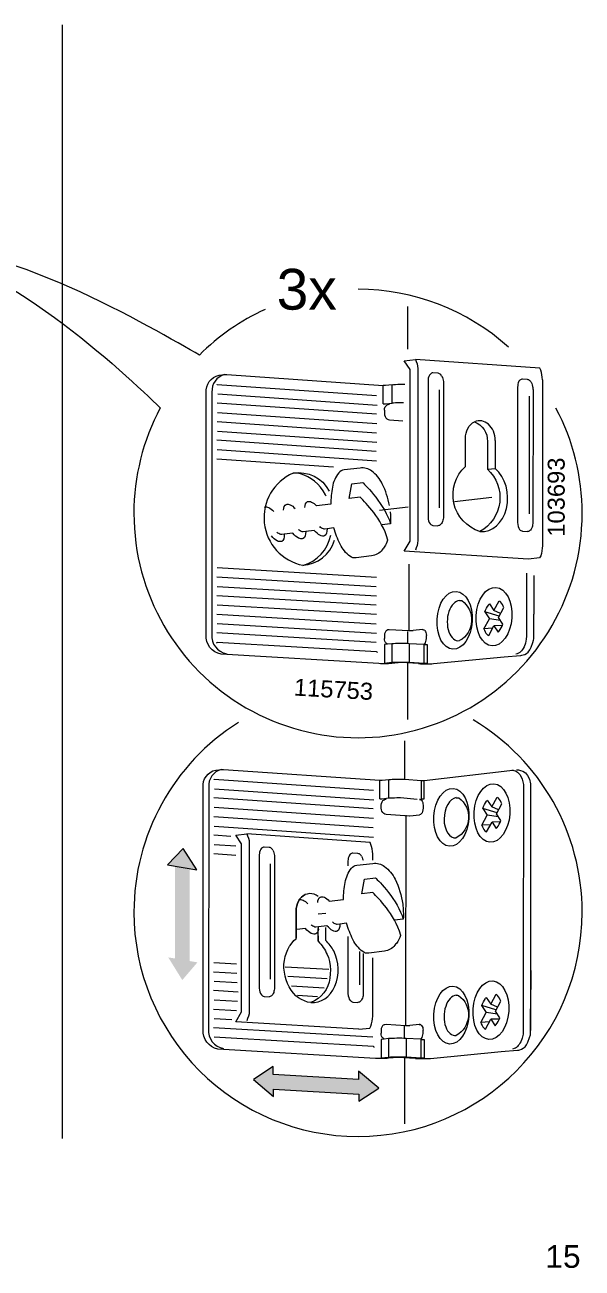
# Model space of a CAD drawing. Header units: metres. Extents: x -6.4 to 35.9, y -8.9 to 6.5.
# Drawn here: x 30.849 to 31.802, y -3.749 to -1.625 of the extents above; entities that cross this region are included whole.
import ezdxf

# ---------------------------------------------------------------- set-up
doc = ezdxf.new("R2010")
doc.units = ezdxf.units.M
doc.header["$MEASUREMENT"] = 0
for name, color, linetype, lineweight in [('PDF12_Geometry_Num_Penna__1_Num_Penna__255_Num_Penna__255_Num_Penna__255', 255, 'Continuous', 18), ('PDF12_Geometry_Num_Penna__7_Num_Penna__7_Num_Penna__7_Num_Penna__7', 7, 'Continuous', 18), ('PDF12_Solid Fills_Num_Penna__7_Num_Penna__7_Num_Penna__7_Num_Penna__7', 7, 'Continuous', 18), ('PDF12_Text_Num_Penna__7_Num_Penna__7_Num_Penna__7_Num_Penna__7', 7, 'Continuous', 18)]:
    doc.layers.add(name, color=color, linetype=linetype, lineweight=lineweight)
doc.styles.add('GENERATED_STYLE_1', font='')
doc.styles.get('GENERATED_STYLE_1').set_extended_font_data('Arial')

msp = doc.modelspace()

# ---------------------------------------------------------------- hatches: boundary and pattern name
at = {"layer": 'PDF12_Geometry_Num_Penna__7_Num_Penna__7_Num_Penna__7_Num_Penna__7', "linetype": 'Continuous', "lineweight": 18}
for points in [[(31.106, -3.0628), (31.106, -3.2204), (31.0943, -3.2184), (31.1183, -3.2572), (31.1442, -3.227), (31.1309, -3.2247), (31.1309, -3.0669)], [(31.4202, -3.4643), (31.4541, -3.4421), (31.4196, -3.4131), (31.4198, -3.4271), (31.2738, -3.4186), (31.2737, -3.4048), (31.2398, -3.427), (31.2743, -3.456), (31.2741, -3.4436), (31.4201, -3.4521)]]:
    msp.add_hatch(color=7, dxfattribs=at).paths.add_polyline_path(points)
at = {"layer": 'PDF12_Solid Fills_Num_Penna__7_Num_Penna__7_Num_Penna__7_Num_Penna__7', "linetype": 'Continuous', "lineweight": 18}
msp.add_hatch(color=7, dxfattribs=at).paths.add_polyline_path([(31.1201, -3.0326), (31.0931, -3.0606), (31.143, -3.0688)])

# ---------------------------------------------------------------- linework, layer by layer
at = {"layer": 'PDF12_Geometry_Num_Penna__1_Num_Penna__255_Num_Penna__255_Num_Penna__255', "color": 255, "linetype": 'Continuous', "lineweight": 18, "flags": 128}
msp.add_lwpolyline([(31.3506, -3.1442), (31.3635, -3.1428)], dxfattribs=at)
at = {"layer": 'PDF12_Geometry_Num_Penna__7_Num_Penna__7_Num_Penna__7_Num_Penna__7', "color": 7, "linetype": 'Continuous', "lineweight": 18, "flags": 128}
for points in [[(30.913, -1.6251), (30.913, -3.5282)], [(31.5035, -2.1063), (31.5034, -2.1791)], [(31.5078, -2.2141), (31.4978, -2.199), (31.5168, -2.197)], [(31.5168, -2.197), (31.5183, -2.2003), (31.5197, -2.2042), (31.5207, -2.2082), (31.521, -2.2125), (31.5212, -2.217)], [(31.7339, -2.2318), (31.7336, -2.2273), (31.7332, -2.2231), (31.7322, -2.219), (31.731, -2.2152), (31.7295, -2.2118), (31.5168, -2.197)], [(31.1944, -2.2227), (31.4615, -2.2413)], [(31.4978, -2.5245), (31.5078, -2.5072), (31.5078, -2.2141)], [(31.5212, -2.217), (31.5212, -2.5016), (31.521, -2.5061), (31.5207, -2.5106), (31.5197, -2.5149), (31.5183, -2.5189), (31.5168, -2.5228)], [(31.5469, -2.2199), (31.5455, -2.2199), (31.5444, -2.2204), (31.5424, -2.2217), (31.5408, -2.2236), (31.5397, -2.2258), (31.5388, -2.2287), (31.5385, -2.2307), (31.5384, -2.2334), (31.5384, -2.4659)], [(31.5617, -2.2253), (31.561, -2.224), (31.5602, -2.2228), (31.559, -2.2219), (31.5581, -2.2213), (31.557, -2.2208), (31.5556, -2.2204), (31.5469, -2.2199)], [(31.5617, -2.2253), (31.5629, -2.2275), (31.5637, -2.23), (31.5642, -2.2323), (31.5646, -2.2343), (31.5649, -2.2364), (31.5649, -2.2384)], [(31.7, -2.2305), (31.6986, -2.2307), (31.6975, -2.231), (31.6954, -2.2323), (31.6939, -2.2341), (31.6928, -2.2366), (31.6919, -2.2393), (31.6917, -2.2413), (31.6914, -2.244), (31.6914, -2.4756)], [(31.7149, -2.2358), (31.7139, -2.2345), (31.713, -2.2334), (31.7121, -2.2327), (31.711, -2.2318), (31.7099, -2.2314), (31.7085, -2.2312), (31.7, -2.2304)], [(31.1782, -2.24), (31.1777, -2.2395)], [(31.4505, -2.2589), (31.1782, -2.24)], [(31.4769, -2.24), (31.4658, -2.2413), (31.4649, -2.2413), (31.4638, -2.2413), (31.4626, -2.2413), (31.4615, -2.2413)], [(31.4687, -2.2744), (31.4705, -2.2737), (31.4723, -2.2735), (31.4615, -2.2728), (31.4615, -2.2413)], [(31.4658, -2.2728), (31.4769, -2.2715), (31.4769, -2.24)], [(31.4769, -2.24), (31.4795, -2.2398), (31.4829, -2.2395), (31.4867, -2.2393), (31.4908, -2.2393), (31.4948, -2.2393), (31.4989, -2.2393)], [(31.5572, -2.2489), (31.5572, -2.4504)], [(31.5649, -2.2383), (31.5649, -2.4634)], [(31.7149, -2.2358), (31.7159, -2.2381), (31.7166, -2.2404), (31.7173, -2.2429), (31.7175, -2.2449), (31.7178, -2.2469), (31.7179, -2.2489)], [(31.7179, -2.2489), (31.7178, -2.473)], [(31.734, -2.2318), (31.734, -2.5151)], [(31.4501, -2.2904), (31.1779, -2.2714)], [(31.4512, -2.2753), (31.1789, -2.2564)], [(31.4615, -2.2728), (31.4624, -2.2728), (31.4638, -2.2728), (31.4649, -2.2728), (31.4658, -2.2728)], [(31.4966, -2.2709), (31.4948, -2.2708), (31.4908, -2.2708), (31.4867, -2.271), (31.4829, -2.271), (31.4795, -2.2713), (31.4769, -2.2715)], [(31.7117, -2.4605), (31.7117, -2.2595)], [(31.4508, -2.3068), (31.1786, -2.2878)], [(31.464, -2.2836), (31.4642, -2.2807), (31.4653, -2.278), (31.4667, -2.276), (31.4687, -2.2744)], [(31.464, -2.2836), (31.464, -2.2888), (31.4642, -2.2915), (31.4652, -2.2942), (31.4665, -2.2965), (31.4681, -2.2983), (31.4701, -2.2994), (31.4723, -2.2999), (31.4954, -2.3016)], [(31.4501, -2.3225), (31.1779, -2.3036)], [(31.4498, -2.354), (31.1776, -2.335)], [(31.4508, -2.3389), (31.1786, -2.32)], [(31.6535, -2.3832), (31.6535, -2.3355)], [(31.4505, -2.3704), (31.1782, -2.3514)], [(31.3767, -2.381), (31.1776, -2.3672)], [(31.4223, -2.4319), (31.4036, -2.4342), (31.408, -2.4096), (31.4267, -2.4073)], [(31.5835, -2.4397), (31.6474, -2.4324)], [(31.4553, -2.4544), (31.5047, -2.4487)], [(31.5649, -2.4634), (31.5649, -2.4654), (31.5646, -2.4674), (31.5642, -2.4695), (31.5637, -2.4715), (31.5633, -2.4735), (31.5625, -2.4756)], [(31.5384, -2.4659), (31.5385, -2.4695), (31.5392, -2.4726), (31.5404, -2.4753), (31.542, -2.4775), (31.5431, -2.4787), (31.5441, -2.4796), (31.5453, -2.4801), (31.5469, -2.4805), (31.5553, -2.4809)], [(31.5625, -2.4756), (31.5616, -2.4771), (31.5606, -2.4784), (31.5594, -2.4796), (31.5584, -2.4803), (31.557, -2.4807), (31.5553, -2.4809)], [(31.6914, -2.4756), (31.6917, -2.4791), (31.6926, -2.4823), (31.6935, -2.4849), (31.695, -2.4875), (31.6962, -2.4884), (31.6973, -2.4893), (31.6986, -2.4899), (31.7, -2.4902), (31.7085, -2.4908)], [(31.7178, -2.473), (31.7178, -2.4751), (31.7175, -2.4771), (31.7173, -2.4793), (31.7168, -2.4814), (31.7162, -2.4834), (31.7155, -2.4855)], [(31.7155, -2.4855), (31.7146, -2.4869), (31.7137, -2.4884), (31.7126, -2.4893), (31.7114, -2.4902), (31.7101, -2.4906), (31.7085, -2.4908)], [(31.7103, -2.5378), (31.4978, -2.5245)], [(31.734, -2.5151), (31.7336, -2.5194), (31.733, -2.5239), (31.7322, -2.5281), (31.731, -2.5321), (31.7292, -2.536)], [(31.5057, -2.5466), (31.5056, -2.6166)], [(31.7292, -2.536), (31.7103, -2.5378)], [(31.4495, -2.5853), (31.1772, -2.5691)], [(31.4501, -2.5692), (31.1779, -2.5531)], [(31.7068, -2.5621), (31.7068, -2.6672)], [(31.7195, -2.566), (31.7194, -2.6318)], [(31.4505, -2.6014), (31.1782, -2.5852)], [(31.4495, -2.6168), (31.1772, -2.6006)], [(31.4495, -2.6489), (31.1772, -2.6327)], [(31.4505, -2.6328), (31.1782, -2.6167)], [(31.5057, -2.6166), (31.5056, -2.6602)], [(31.6354, -2.6283), (31.6433, -2.6399)], [(31.6433, -2.6146), (31.6508, -2.6258)], [(31.6624, -2.631), (31.6508, -2.6258)], [(31.7191, -2.674), (31.7193, -2.6686), (31.7194, -2.6354), (31.7194, -2.6318)], [(31.4505, -2.665), (31.1782, -2.6488)], [(31.6339, -2.6572), (31.6433, -2.6399)], [(31.6421, -2.6686), (31.6512, -2.6518)], [(31.6623, -2.6428), (31.6433, -2.6399)], [(31.6655, -2.6512), (31.6512, -2.6518)], [(31.4495, -2.6804), (31.1772, -2.6642)], [(31.4678, -2.6593), (31.4662, -2.6609), (31.4649, -2.6632), (31.464, -2.6656), (31.4638, -2.6681), (31.4638, -2.6735)], [(31.4766, -2.6828), (31.469, -2.6834), (31.4672, -2.6821), (31.4658, -2.6805), (31.4646, -2.6783), (31.464, -2.676), (31.4638, -2.6735)], [(31.4678, -2.6593), (31.4698, -2.6584), (31.4721, -2.6582)], [(31.4701, -2.6584), (31.4721, -2.6582)], [(31.4721, -2.6582), (31.5056, -2.6602), (31.5074, -2.6602), (31.5095, -2.6602), (31.5115, -2.6602), (31.513, -2.66)], [(31.5031, -2.6614), (31.5031, -2.6823)], [(31.5328, -2.6602), (31.5317, -2.6591), (31.5304, -2.6586), (31.529, -2.6584), (31.513, -2.66)], [(31.529, -2.6584), (31.5304, -2.6586)], [(31.5313, -2.6839), (31.5327, -2.6828), (31.534, -2.6809), (31.5347, -2.6787), (31.5353, -2.6762), (31.5356, -2.6737), (31.5356, -2.6683)], [(31.5328, -2.6602), (31.534, -2.6618), (31.5348, -2.6636), (31.5353, -2.6659), (31.5356, -2.6683)], [(31.6488, -2.6562), (31.6339, -2.6572)], [(31.1773, -2.6814), (31.1773, -2.6807), (31.1777, -2.6803), (31.1782, -2.6803)], [(31.4505, -2.6965), (31.1782, -2.6803)], [(31.4505, -2.6965), (31.4507, -2.6965), (31.4512, -2.6969), (31.4512, -2.6976)], [(31.469, -2.6834), (31.4638, -2.6841), (31.4638, -2.7156)], [(31.5313, -2.6839), (31.5063, -2.6825), (31.5027, -2.6823), (31.4989, -2.6821), (31.4948, -2.6821), (31.4906, -2.6821), (31.4865, -2.6823), (31.4829, -2.6823), (31.4795, -2.6825), (31.4766, -2.6828), (31.4766, -2.7142)], [(31.5063, -2.6825), (31.5063, -2.7141)], [(31.5063, -2.7141), (31.532, -2.7156), (31.532, -2.6841), (31.5336, -2.6841), (31.5353, -2.6841), (31.5371, -2.6841), (31.5371, -2.7156)], [(31.5313, -2.6839), (31.532, -2.6841)], [(31.4638, -2.7156), (31.4766, -2.7142)], [(31.4766, -2.7142), (31.4795, -2.7141), (31.4829, -2.7141), (31.4865, -2.7138), (31.4906, -2.7138), (31.4948, -2.7138), (31.4989, -2.7138), (31.5027, -2.7141), (31.5063, -2.7141)], [(31.5033, -2.7153), (31.5033, -2.8122)], [(31.5223, -2.7165), (31.5257, -2.7167), (31.5293, -2.7167), (31.5331, -2.7169), (31.5371, -2.7169), (31.5409, -2.7167), (31.5448, -2.7167), (31.5479, -2.7165), (31.6688, -2.7049), (31.6968, -2.7025)], [(31.532, -2.7156), (31.5336, -2.7156), (31.5353, -2.7156), (31.5371, -2.7156)], [(31.4982, -2.8485), (31.4981, -2.9137)], [(31.5318, -2.9161), (31.6782, -2.8993)], [(31.6782, -2.8993), (31.6819, -2.8988)], [(31.6819, -2.8988), (31.6831, -2.8988), (31.6841, -2.8988)], [(31.6955, -2.9061), (31.6976, -2.91), (31.6994, -2.914), (31.7004, -2.9184), (31.7015, -2.9233), (31.7014, -2.926), (31.7015, -2.9283), (31.7013, -3.2367), (31.7013, -3.3418)], [(31.1728, -2.9145), (31.1722, -2.9141)], [(31.445, -2.9335), (31.1728, -2.9145)], [(31.4457, -2.9499), (31.1734, -2.931)], [(31.4632, -2.949), (31.465, -2.9483), (31.4668, -2.9481), (31.456, -2.9474), (31.456, -2.9159)], [(31.4603, -2.9474), (31.4714, -2.9461), (31.4714, -2.9145)], [(31.4989, -2.9139), (31.5265, -2.9161), (31.5281, -2.9161), (31.5301, -2.9161), (31.5318, -2.9161)], [(31.5237, -2.9486), (31.5318, -2.9477), (31.5318, -2.9161)], [(31.5265, -2.9161), (31.5265, -2.9477), (31.5281, -2.9477), (31.5301, -2.9477), (31.5318, -2.9477)], [(31.7138, -2.922), (31.7138, -3.3432)], [(31.4446, -2.9649), (31.1724, -2.946)], [(31.456, -2.9474), (31.4569, -2.9474), (31.4583, -2.9474), (31.4594, -2.9474), (31.4603, -2.9474)], [(31.4585, -2.9582), (31.4587, -2.9553), (31.4598, -2.9526), (31.4612, -2.9506), (31.4632, -2.949)], [(31.4714, -2.9461), (31.474, -2.9459), (31.4774, -2.9456), (31.4812, -2.9456), (31.4853, -2.9454), (31.4893, -2.9454), (31.4911, -2.9455), (31.52, -2.9481)], [(31.5251, -2.9488), (31.5237, -2.9486), (31.5249, -2.9488), (31.526, -2.949)], [(31.526, -2.949), (31.5273, -2.9501), (31.5285, -2.9517), (31.5293, -2.9537), (31.5298, -2.956), (31.5301, -2.9585), (31.5301, -2.9636)], [(31.4453, -2.9814), (31.1731, -2.9624)], [(31.4668, -2.9745), (31.4646, -2.974), (31.4626, -2.9729), (31.461, -2.9711), (31.4597, -2.9688), (31.4587, -2.9661), (31.4585, -2.9634), (31.4585, -2.9582)], [(31.4668, -2.9738), (31.507, -2.9768)], [(31.5301, -2.9636), (31.5298, -2.9663), (31.5292, -2.969), (31.5282, -2.9713), (31.5269, -2.9731), (31.5253, -2.9745), (31.5237, -2.9749)], [(31.6319, -2.9638), (31.6398, -2.9755)], [(31.659, -2.9665), (31.6474, -2.9614)], [(31.4446, -2.9971), (31.1724, -2.9782)], [(31.4453, -3.0135), (31.1731, -2.9946)], [(31.5003, -2.9752), (31.5001, -3.2912)], [(31.5075, -2.9767), (31.5237, -2.9749)], [(31.6305, -2.9928), (31.6398, -2.9755)], [(31.6454, -2.9917), (31.6305, -2.9927)], [(31.6386, -3.0042), (31.6478, -2.9873)], [(31.6588, -2.9783), (31.6398, -2.9755)], [(31.6621, -2.9868), (31.6478, -2.9873)], [(31.2014, -3.0117), (31.1721, -3.0096)], [(31.2196, -3.0244), (31.2097, -3.0096), (31.2285, -3.0076)], [(31.2285, -3.0076), (31.23, -3.0109), (31.2314, -3.0146), (31.2324, -3.0186), (31.2327, -3.0228), (31.2329, -3.0272)], [(31.4438, -3.0417), (31.4435, -3.0373), (31.4431, -3.0331), (31.442, -3.0292), (31.4409, -3.0254), (31.4394, -3.0221), (31.2285, -3.0076)], [(31.2101, -3.0286), (31.1728, -3.026)], [(31.2097, -3.3283), (31.2196, -3.3114), (31.2196, -3.0244)], [(31.2329, -3.0272), (31.2329, -3.3059)], [(31.2583, -3.0301), (31.257, -3.0301), (31.2559, -3.0305), (31.2539, -3.0318), (31.2524, -3.0336), (31.2512, -3.0358), (31.2503, -3.0386), (31.2501, -3.0406), (31.2499, -3.0433), (31.2499, -3.2709)], [(31.2731, -3.0354), (31.2723, -3.034), (31.2715, -3.0329), (31.2704, -3.032), (31.2695, -3.0314), (31.2683, -3.0309), (31.267, -3.0305), (31.2583, -3.0301)], [(31.2731, -3.0354), (31.2742, -3.0375), (31.275, -3.04), (31.2755, -3.0422), (31.2759, -3.0441), (31.2762, -3.0462), (31.2762, -3.0481)], [(31.2101, -3.0444), (31.1721, -3.0418)], [(31.2686, -3.0584), (31.2686, -3.2557)], [(31.2762, -3.0481), (31.2762, -3.2685)], [(31.4101, -3.0404), (31.4088, -3.0406), (31.4077, -3.0409), (31.4056, -3.0422), (31.4041, -3.0439), (31.403, -3.0464), (31.4021, -3.049), (31.4019, -3.051), (31.4016, -3.0536), (31.4016, -3.0618)], [(31.4249, -3.0457), (31.4239, -3.0444), (31.423, -3.0433), (31.4222, -3.0426), (31.4211, -3.0417), (31.42, -3.0413), (31.4186, -3.0411), (31.4101, -3.0404)], [(31.4249, -3.0457), (31.4259, -3.0479), (31.4266, -3.0501), (31.4273, -3.0525)], [(31.4438, -3.0526), (31.4438, -3.0417)], [(31.4441, -3.1074), (31.4254, -3.1097), (31.4298, -3.085), (31.4485, -3.0827)], [(31.347, -3.1122), (31.3435, -3.1106), (31.3396, -3.1097), (31.3358, -3.1095), (31.332, -3.1102), (31.3284, -3.1113)], [(31.3506, -3.1145), (31.347, -3.1122), (31.3435, -3.1106), (31.3396, -3.1097), (31.3358, -3.1095), (31.332, -3.1102), (31.3284, -3.1113)], [(31.3291, -3.1692), (31.3144, -3.171)], [(31.3506, -3.1908), (31.3506, -3.169)], [(31.3635, -3.1895), (31.3635, -3.1675)], [(31.4016, -3.1827), (31.4016, -3.2804)], [(31.2111, -3.2299), (31.1724, -3.2276)], [(31.4203, -3.3413), (31.4391, -3.3396), (31.4409, -3.3358), (31.442, -3.3319), (31.4429, -3.3277), (31.4435, -3.3233), (31.4438, -3.3191), (31.4438, -3.2192)], [(31.4218, -3.2656), (31.4218, -3.2082)], [(31.4278, -3.2116), (31.4278, -3.2779)], [(31.2118, -3.2461), (31.1717, -3.2437)], [(31.3688, -3.2393), (31.2943, -3.2349)], [(31.714, -3.2406), (31.7139, -3.3064)], [(31.212, -3.2621), (31.1728, -3.2598)], [(31.2499, -3.2709), (31.2501, -3.2744), (31.2507, -3.2775), (31.2519, -3.2801), (31.2535, -3.2823), (31.2546, -3.2834), (31.2556, -3.2843), (31.2568, -3.2848), (31.2583, -3.2852), (31.2667, -3.2856)], [(31.2762, -3.2685), (31.2762, -3.2704), (31.2759, -3.2724), (31.2755, -3.2744), (31.275, -3.2764), (31.2746, -3.2784), (31.2738, -3.2804)], [(31.3661, -3.2553), (31.2987, -3.2513)], [(31.3609, -3.271), (31.3048, -3.2676)], [(31.2137, -3.2777), (31.1717, -3.2752)], [(31.2128, -3.2936), (31.1728, -3.2913)], [(31.2738, -3.2804), (31.2729, -3.2819), (31.2719, -3.2832), (31.2708, -3.2843), (31.2698, -3.285), (31.2683, -3.2854), (31.2667, -3.2856)], [(31.3494, -3.2858), (31.3154, -3.2837)], [(31.4016, -3.2804), (31.4019, -3.2839), (31.4028, -3.287), (31.4037, -3.2896), (31.4052, -3.292), (31.4064, -3.2929), (31.4075, -3.2938), (31.4088, -3.2944), (31.4101, -3.2947), (31.4186, -3.2953)], [(31.4255, -3.2901), (31.4246, -3.2915), (31.4238, -3.2929), (31.4226, -3.2938), (31.4215, -3.2947), (31.4202, -3.2951), (31.4186, -3.2953)], [(31.4278, -3.2779), (31.4278, -3.2799), (31.4275, -3.2819), (31.4273, -3.2841), (31.4268, -3.2861), (31.4262, -3.2881), (31.4255, -3.2901)], [(31.5001, -3.2912), (31.5001, -3.3348)], [(31.638, -3.2871), (31.6456, -3.2984)], [(31.211, -3.3097), (31.1717, -3.3073)], [(31.2329, -3.3059), (31.2327, -3.3103), (31.2324, -3.3147), (31.2314, -3.3189), (31.23, -3.3228), (31.2285, -3.3266)], [(31.6287, -3.3298), (31.638, -3.3125)], [(31.6301, -3.3008), (31.638, -3.3125)], [(31.657, -3.3153), (31.638, -3.3125)], [(31.6571, -3.3035), (31.6456, -3.2984)], [(31.7136, -3.3485), (31.7138, -3.3432), (31.7139, -3.3099), (31.7139, -3.3064)], [(31.2031, -3.3252), (31.1728, -3.3234)], [(31.4204, -3.3413), (31.2097, -3.3283)], [(31.4623, -3.3339), (31.4607, -3.3354), (31.4594, -3.3378), (31.4585, -3.3402), (31.4583, -3.3427), (31.4583, -3.3481)], [(31.4623, -3.3339), (31.4643, -3.333), (31.4666, -3.3328)], [(31.4646, -3.333), (31.4666, -3.3328)], [(31.4666, -3.3328), (31.5001, -3.3348), (31.5019, -3.3348), (31.504, -3.3348), (31.506, -3.3348), (31.5075, -3.3346)], [(31.5273, -3.3348), (31.5262, -3.3337), (31.5249, -3.3332), (31.5235, -3.333), (31.5075, -3.3346)], [(31.5235, -3.333), (31.5249, -3.3332)], [(31.5273, -3.3348), (31.5285, -3.3364), (31.5293, -3.3382), (31.5298, -3.3405), (31.5301, -3.3429)], [(31.6436, -3.3287), (31.6287, -3.3298)], [(31.6368, -3.3412), (31.646, -3.3243)], [(31.6603, -3.3238), (31.646, -3.3243)], [(31.444, -3.355), (31.1717, -3.3388)], [(31.445, -3.371), (31.1728, -3.3549)], [(31.4711, -3.3573), (31.4635, -3.358), (31.4617, -3.3567), (31.4603, -3.3551), (31.4591, -3.3528), (31.4585, -3.3506), (31.4583, -3.3481)], [(31.4976, -3.336), (31.4976, -3.3569)], [(31.5258, -3.3584), (31.5272, -3.3573), (31.5285, -3.3555), (31.5292, -3.3533), (31.5298, -3.3508), (31.5301, -3.3483), (31.5301, -3.3429)], [(31.445, -3.371), (31.4452, -3.371), (31.4457, -3.3715), (31.4457, -3.3722)], [(31.4635, -3.358), (31.4583, -3.3587), (31.4583, -3.3902)], [(31.5258, -3.3584), (31.5008, -3.3571), (31.4972, -3.3569), (31.4934, -3.3567), (31.4893, -3.3567), (31.4851, -3.3567), (31.481, -3.3569), (31.4774, -3.3569), (31.474, -3.3571), (31.4711, -3.3573), (31.4711, -3.3888)], [(31.5008, -3.3571), (31.5008, -3.3886)], [(31.5168, -3.3911), (31.5202, -3.3913), (31.5237, -3.3913), (31.5276, -3.3915), (31.5316, -3.3915), (31.5354, -3.3913), (31.5393, -3.3913), (31.5424, -3.3911), (31.6633, -3.3795), (31.6913, -3.3771)], [(31.5258, -3.3584), (31.5265, -3.3587)], [(31.5265, -3.3902), (31.5265, -3.3587), (31.5281, -3.3587), (31.5298, -3.3587), (31.5316, -3.3587)], [(31.5316, -3.3587), (31.5316, -3.3902)], [(31.4583, -3.3902), (31.4711, -3.3888)], [(31.4711, -3.3888), (31.474, -3.3886), (31.4774, -3.3886), (31.481, -3.3884), (31.4851, -3.3884), (31.4893, -3.3884), (31.4934, -3.3884), (31.4972, -3.3886), (31.5008, -3.3886)], [(31.498, -3.39), (31.498, -3.503)], [(31.5008, -3.3886), (31.5265, -3.3902)], [(31.5265, -3.3902), (31.5281, -3.3902), (31.5298, -3.3902), (31.5316, -3.3902)]]:
    msp.add_lwpolyline(points, dxfattribs=at)
for points in [[(31.5223, -2.7165), (31.4923, -2.7147), (31.4764, -2.7163), (31.4739, -2.7165), (31.471, -2.7167), (31.4676, -2.7167), (31.4642, -2.7167), (31.4606, -2.7167), (31.4572, -2.7167), (31.4541, -2.7165), (31.1848, -2.7005, -0.381647), (31.1593, -2.6672), (31.1593, -2.2537, -0.377749), (31.1811, -2.2238), (31.1906, -2.2227), (31.1926, -2.2227), (31.1944, -2.2227)], [(31.1906, -2.2227, 0.366657), (31.1691, -2.2528), (31.1688, -2.6663, 0.39401), (31.1942, -2.6996)], [(31.0807, -2.2797, 0.123714), (31.0356, -2.46, 1.000006), (31.8019, -2.46, 0.123204), (31.7572, -2.2803)], [(31.64, -2.3845, -0.513733), (31.6272, -2.4908, -0.579421), (31.6024, -2.3798), (31.6024, -2.3321), (31.6027, -2.3274), (31.6034, -2.3229), (31.6047, -2.3186), (31.6065, -2.3146), (31.6087, -2.311), (31.6114, -2.3078), (31.6146, -2.3053), (31.6177, -2.3033, -0.32495), (31.64, -2.3371), (31.64, -2.3845), (31.6535, -2.3832)], [(31.3077, -2.391, 0.731855), (31.3245, -2.5485, 0.313882), (31.3785, -2.5058)], [(31.3644, -2.4307), (31.3632, -2.4281), (31.3592, -2.4214), (31.3547, -2.4153), (31.3499, -2.4099), (31.3445, -2.405), (31.3388, -2.4007), (31.3328, -2.3971), (31.3267, -2.3944), (31.3204, -2.3923), (31.3139, -2.3913), (31.3077, -2.391, -0.323244), (31.3695, -2.4216)], [(31.4725, -2.4465, 0.070486), (31.4603, -2.4095, 0.117187), (31.4423, -2.3876, 0.199698), (31.4222, -2.3824), (31.3949, -2.3853, 0.197423), (31.3857, -2.3907, 0.115948), (31.3749, -2.415, 0.046413), (31.3722, -2.444), (31.3479, -2.447)], [(31.4739, -2.4573, -0.035813), (31.4743, -2.4775), (31.4593, -2.4793)], [(31.46, -2.5221, -0.200178), (31.442, -2.5323), (31.4154, -2.5359, -0.200187), (31.405, -2.5331, -0.116882), (31.3882, -2.5127, -0.049046), (31.3775, -2.4845), (31.3658, -2.4861), (31.3615, -2.4866, -0.111062), (31.3598, -2.4864, -0.11765), (31.3533, -2.4825)], [(31.3072, -2.4938), (31.2926, -2.4956), (31.2883, -2.4961, -0.113714), (31.2866, -2.496, -0.115944), (31.2801, -2.4921)], [(31.3439, -2.489), (31.3293, -2.4908), (31.325, -2.4914, -0.117398), (31.3233, -2.4912, -0.117379), (31.3168, -2.4873)], [(31.5923, -2.6086), (31.5943, -2.6086), (31.5963, -2.6089, -0.54656), (31.5923, -2.6773)], [(31.6509, -2.6258), (31.6599, -2.609, -0.096863), (31.6625, -2.6109)], [(31.6599, -2.6357), (31.6354, -2.6283, -0.070252), (31.6421, -2.6161)], [(31.6512, -2.6518), (31.6586, -2.6627, 0.01734), (31.6597, -2.6614, 0.070015), (31.6664, -2.649), (31.6588, -2.6377), (31.6679, -2.6207)], [(31.2144, -2.8171, 0.257757), (31.0356, -3.1412, 0.414214), (31.4188, -3.5244, 0.414209), (31.8019, -3.1412, 0.26385), (31.6157, -2.8125)], [(31.5168, -3.3911), (31.4868, -3.3893), (31.4709, -3.3909), (31.4684, -3.3911), (31.4655, -3.3913), (31.4621, -3.3913), (31.4587, -3.3913), (31.4551, -3.3913), (31.4517, -3.3913), (31.4486, -3.3911), (31.1793, -3.3751, -0.381647), (31.1538, -3.3418), (31.1538, -2.9283, -0.377916), (31.1756, -2.8984), (31.1851, -2.8972), (31.1871, -2.8972), (31.1889, -2.8972), (31.456, -2.9159), (31.4571, -2.9159), (31.4583, -2.9159), (31.4594, -2.9159), (31.4603, -2.9159), (31.4714, -2.9145), (31.474, -2.9144), (31.4774, -2.9141), (31.4812, -2.9139), (31.4853, -2.9139), (31.4893, -2.9139), (31.499, -2.9142)], [(31.1851, -2.8972, 0.366657), (31.1636, -2.9274), (31.1633, -3.3409, 0.394092), (31.1887, -3.3742)], [(31.5868, -2.9456), (31.5891, -2.9456), (31.5912, -2.9459, -0.550415), (31.5865, -3.0143)], [(31.6564, -2.9712), (31.6319, -2.9638, -0.06998), (31.6386, -2.9516, -0.032303), (31.6398, -2.9501), (31.6474, -2.9614), (31.6565, -2.9445, -0.095006), (31.659, -2.9464)], [(31.6478, -2.9873), (31.6551, -2.9983, 0.019181), (31.6562, -2.9969, 0.069993), (31.663, -2.9845), (31.6554, -2.9732), (31.6645, -2.9562)], [(31.3697, -3.1224), (31.394, -3.1194, -0.046265), (31.3967, -3.0904, -0.115759), (31.4075, -3.0661, -0.197425), (31.4167, -3.0608), (31.444, -3.0578, -0.199105), (31.4641, -3.0631, -0.117094), (31.4822, -3.085, -0.080555), (31.4951, -3.1275, -0.044643), (31.4961, -3.1529), (31.4812, -3.1548)], [(31.3657, -3.1644), (31.3511, -3.1663), (31.3468, -3.1668, -0.112934), (31.3451, -3.1666, -0.116655), (31.3386, -3.1627)], [(31.4819, -3.1976, -0.200178), (31.4638, -3.2078), (31.4372, -3.2113, -0.200188), (31.4269, -3.2086, -0.116845), (31.41, -3.1881, -0.049094), (31.3993, -3.1599), (31.3876, -3.1615), (31.3833, -3.162, -0.115244), (31.3816, -3.1619, -0.116986), (31.3752, -3.158)], [(31.3506, -3.1815), (31.3506, -3.1908, -0.097766), (31.366, -3.2138), (31.368, -3.2189), (31.3701, -3.2257), (31.3711, -3.2328), (31.3716, -3.2396), (31.3713, -3.2466), (31.3705, -3.2537, -0.293599), (31.338, -3.2953), (31.3326, -3.2947), (31.3272, -3.2929), (31.3221, -3.2907), (31.3172, -3.2876), (31.3125, -3.2839), (31.3083, -3.2795), (31.3045, -3.2744), (31.3012, -3.2689), (31.2982, -3.2632), (31.2958, -3.2568), (31.294, -3.2504), (31.293, -3.2438), (31.2922, -3.237), (31.2922, -3.2302), (31.293, -3.2236), (31.2942, -3.2172), (31.2962, -3.2108), (31.2986, -3.2051), (31.3016, -3.1995), (31.3027, -3.1981)], [(31.3772, -3.2074, 0.073079), (31.3635, -3.1895), (31.3635, -3.1701)], [(31.5868, -3.2832), (31.5888, -3.2832), (31.5908, -3.2835, -0.54656), (31.5868, -3.3519)], [(31.6546, -3.3082), (31.6302, -3.3008, -0.070252), (31.6368, -3.2886)], [(31.6456, -3.2984), (31.6547, -3.2815, -0.095783), (31.6572, -3.2834)], [(31.646, -3.3243), (31.6533, -3.3353, 0.019147), (31.6544, -3.3339, 0.070015), (31.6612, -3.3215), (31.6536, -3.3102), (31.6627, -3.2933)]]:
    msp.add_lwpolyline(points, format="xyb", dxfattribs=at)
for points in [[(31.1201, -3.0326), (31.0931, -3.0606), (31.143, -3.0688)], [(31.3128, -3.1397), (31.313, -3.135), (31.3139, -3.1304), (31.3153, -3.1262), (31.3171, -3.1223), (31.3194, -3.1187), (31.322, -3.1158), (31.325, -3.1133), (31.3284, -3.1113), (31.325, -3.1133), (31.322, -3.1158), (31.3194, -3.1187), (31.3171, -3.1223), (31.3153, -3.1262), (31.3139, -3.1304), (31.313, -3.135)], [(31.3128, -3.1861), (31.3128, -3.1397)], [(31.4202, -3.4643), (31.4541, -3.4421), (31.4196, -3.4131), (31.4198, -3.4271), (31.2738, -3.4186), (31.2737, -3.4048), (31.2398, -3.427), (31.2743, -3.456), (31.2741, -3.4436), (31.4201, -3.4521)]]:
    msp.add_lwpolyline(points, close=True, dxfattribs=at)
at = {"layer": 'PDF12_Geometry_Num_Penna__7_Num_Penna__7_Num_Penna__7_Num_Penna__7', "color": 7, "linetype": 'Continuous', "lineweight": 18}
for centre, radius, start, end in [((31.4193, -2.4586), 0.3817, 47.7814, 90.0825), ((31.4194, -2.4605), 0.3839, 114.5173, 135.0936), ((31.3073, -2.4851), 0.0658, 285.1584, 349.5333), ((31.3254, -3.1678), 0.0257, 354.3623, 3.3246)]:
    msp.add_arc(centre, radius, start, end, dxfattribs=at)
for centre, major_axis, ratio, start_param, end_param in [((31.6247, -2.3396), (0.0043, 0.038), 0.748685, 4.90533, 6.680724), ((31.6287, -2.4317), (-0.0045, 0.0591), 0.771763, 3.010023, 5.616341), ((31.5918, -2.643), (0.0021, 0.0344), 0.593381, 0.079802, 3.264218), ((31.5868, -2.9799), (0.0022, 0.0344), 0.605153, 0.10682, 3.23522), ((31.3406, -3.2387), (-0.0022, 0.0568), 0.781578, 3.032784, 5.264694), ((31.5863, -3.3176), (0.0021, 0.0344), 0.593403, 0.079843, 3.264202)]:
    msp.add_ellipse(centre, major_axis=major_axis, ratio=ratio, start_param=start_param, end_param=end_param, dxfattribs=at)
for centre, major_axis, ratio in [((31.6512, -2.6362), (0.0034, 0.05), 0.610368), ((31.5838, -2.6425), (0.0028, 0.0494), 0.607504), ((31.5783, -2.9792), (0.0032, 0.0494), 0.606134), ((31.6477, -2.9717), (0.0034, 0.05), 0.610358), ((31.5783, -3.3171), (0.0028, 0.0494), 0.60754), ((31.6459, -3.3087), (0.0034, 0.05), 0.610354)]:
    msp.add_ellipse(centre, major_axis=major_axis, ratio=ratio, dxfattribs=at)
for points in [[(31.1475, -2.1895), (31.0747, -2.1475), (30.7953, -1.9812), (30.6475, -2.0112)], [(30.6475, -2.0112), (30.8013, -2.0135), (31.023, -2.2237), (31.0807, -2.2797)], [(31.4267, -2.4073), (31.4322, -2.4118), (31.4651, -2.4462), (31.4743, -2.4775)], [(31.2958, -2.4446), (31.2998, -2.4426), (31.3056, -2.4457), (31.3114, -2.4517)], [(31.3281, -2.4495), (31.3282, -2.4447), (31.3296, -2.4412), (31.3324, -2.4398)], [(31.3324, -2.4398), (31.3363, -2.4379), (31.3421, -2.441), (31.3479, -2.447)], [(31.4699, -2.5055), (31.4586, -2.4662), (31.4328, -2.4441), (31.4223, -2.4319)], [(31.2591, -2.4494), (31.2631, -2.4474), (31.2689, -2.4505), (31.2747, -2.4565)], [(31.2914, -2.4544), (31.2916, -2.4495), (31.2931, -2.446), (31.2958, -2.4446)], [(31.2883, -2.5076), (31.2839, -2.5098), (31.2771, -2.506), (31.2707, -2.4984)], [(31.2926, -2.4956), (31.2929, -2.5016), (31.2915, -2.506), (31.2883, -2.5076)], [(31.325, -2.5028), (31.3206, -2.5051), (31.3136, -2.5014), (31.3072, -2.4938)], [(31.3293, -2.4908), (31.3296, -2.4968), (31.3282, -2.5012), (31.325, -2.5028)], [(31.3615, -2.4981), (31.3571, -2.5003), (31.3503, -2.4964), (31.3439, -2.4888)], [(31.3658, -2.4861), (31.3661, -2.492), (31.3647, -2.4965), (31.3615, -2.4981)], [(31.4693, -2.5056), (31.4665, -2.5151), (31.4633, -2.5179), (31.46, -2.5221)], [(31.6679, -2.6207), (31.667, -2.6173), (31.6651, -2.6139), (31.6625, -2.6109)], [(31.6433, -2.6146), (31.6428, -2.6151), (31.6424, -2.6156), (31.6421, -2.6161)], [(31.6339, -2.6572), (31.6349, -2.6605), (31.6367, -2.6637), (31.6393, -2.6666)], [(31.6393, -2.6666), (31.64, -2.6674), (31.641, -2.6681), (31.6421, -2.6686)], [(31.7068, -2.6672), (31.7068, -2.6672), (31.7069, -2.6811), (31.7027, -2.688)], [(31.7148, -2.6887), (31.72, -2.6749), (31.7191, -2.674), (31.7191, -2.674)], [(31.7027, -2.688), (31.6984, -2.6949), (31.6959, -2.699), (31.6885, -2.7005)], [(31.6968, -2.7025), (31.6968, -2.7025), (31.7097, -2.7025), (31.7148, -2.6887)], [(31.6841, -2.8988), (31.6841, -2.8988), (31.6904, -2.8988), (31.6955, -2.9061)], [(31.6897, -2.8979), (31.6897, -2.8979), (31.7108, -2.8969), (31.7138, -2.922)], [(31.6645, -2.9562), (31.6636, -2.9528), (31.6617, -2.9494), (31.659, -2.9464)], [(31.6305, -2.9928), (31.6314, -2.996), (31.6332, -2.9992), (31.6358, -3.0021)], [(31.6358, -3.0021), (31.6365, -3.0029), (31.6375, -3.0036), (31.6386, -3.0042)], [(31.4485, -3.0827), (31.454, -3.0872), (31.4869, -3.1216), (31.4961, -3.1529)], [(31.3176, -3.12), (31.3216, -3.1181), (31.3274, -3.1212), (31.3332, -3.1271)], [(31.3499, -3.1249), (31.35, -3.1202), (31.3514, -3.1167), (31.3542, -3.1153)], [(31.3542, -3.1153), (31.3581, -3.1133), (31.364, -3.1164), (31.3697, -3.1224)], [(31.4917, -3.181), (31.4804, -3.1416), (31.4546, -3.1196), (31.4441, -3.1074)], [(31.3833, -3.1735), (31.3789, -3.1757), (31.3721, -3.1719), (31.3657, -3.1643)], [(31.3876, -3.1615), (31.3879, -3.1675), (31.3865, -3.1719), (31.3833, -3.1735)], [(31.3468, -3.1783), (31.3424, -3.1805), (31.3355, -3.1768), (31.3291, -3.1692)], [(31.351, -3.1703), (31.3506, -3.1742), (31.3492, -3.1771), (31.3468, -3.1783)], [(31.4911, -3.181), (31.4883, -3.1905), (31.4851, -3.1934), (31.4819, -3.1976)], [(31.3027, -3.1981), (31.3027, -3.1981), (31.3081, -3.1891), (31.3128, -3.187)], [(31.638, -3.2871), (31.6376, -3.2876), (31.6372, -3.2881), (31.6368, -3.2886)], [(31.6627, -3.2933), (31.6618, -3.2898), (31.6599, -3.2865), (31.6572, -3.2834)], [(31.6287, -3.3298), (31.6296, -3.333), (31.6314, -3.3362), (31.634, -3.3391)], [(31.634, -3.3391), (31.6347, -3.3399), (31.6357, -3.3406), (31.6368, -3.3412)], [(31.7013, -3.3418), (31.7013, -3.3418), (31.7014, -3.3557), (31.6972, -3.3626)], [(31.7093, -3.3633), (31.7145, -3.3494), (31.7136, -3.3485), (31.7136, -3.3485)], [(31.6972, -3.3626), (31.6929, -3.3695), (31.6904, -3.3735), (31.683, -3.3751)], [(31.6913, -3.3771), (31.6913, -3.3771), (31.7042, -3.3771), (31.7093, -3.3633)]]:
    msp.add_open_spline(points, degree=3, dxfattribs=at)

# ---------------------------------------------------------------- texts
at = {"layer": 'PDF12_Text_Num_Penna__7_Num_Penna__7_Num_Penna__7_Num_Penna__7', "color": 7, "linetype": 'Continuous', "lineweight": 18, "attachment_point": 7, "style": 'GENERATED_STYLE_1'}
for s, insert, char_height in [('\\A1;{\\pql;\\fArial|b0|i0|c0|p34;3x}', (31.2797, -2.1127), 0.069662), ('\\A1;{\\pql;\\fArial|b0|i0|c0|p34;15}', (31.7391, -3.7494), 0.038701)]:
    msp.add_mtext(s, dxfattribs=dict(at, insert=insert, char_height=char_height))
at = {"layer": 'PDF12_Text_Num_Penna__7_Num_Penna__7_Num_Penna__7_Num_Penna__7', "color": 7, "linetype": 'Continuous', "lineweight": 18, "char_height": 0.029026, "attachment_point": 7, "style": 'GENERATED_STYLE_1'}
for s, insert, rotation in [('\\A1;{\\pql;\\fArial|b0|i0|c0|p34;103693}', (31.7725, -2.4997), 90), ('\\A1;{\\pql;\\fArial|b0|i0|c0|p34;115753}', (31.3085, -2.7714), 356.6849)]:
    msp.add_mtext(s, dxfattribs=dict(at, insert=insert, rotation=rotation))

doc.saveas('drawing.dxf')
